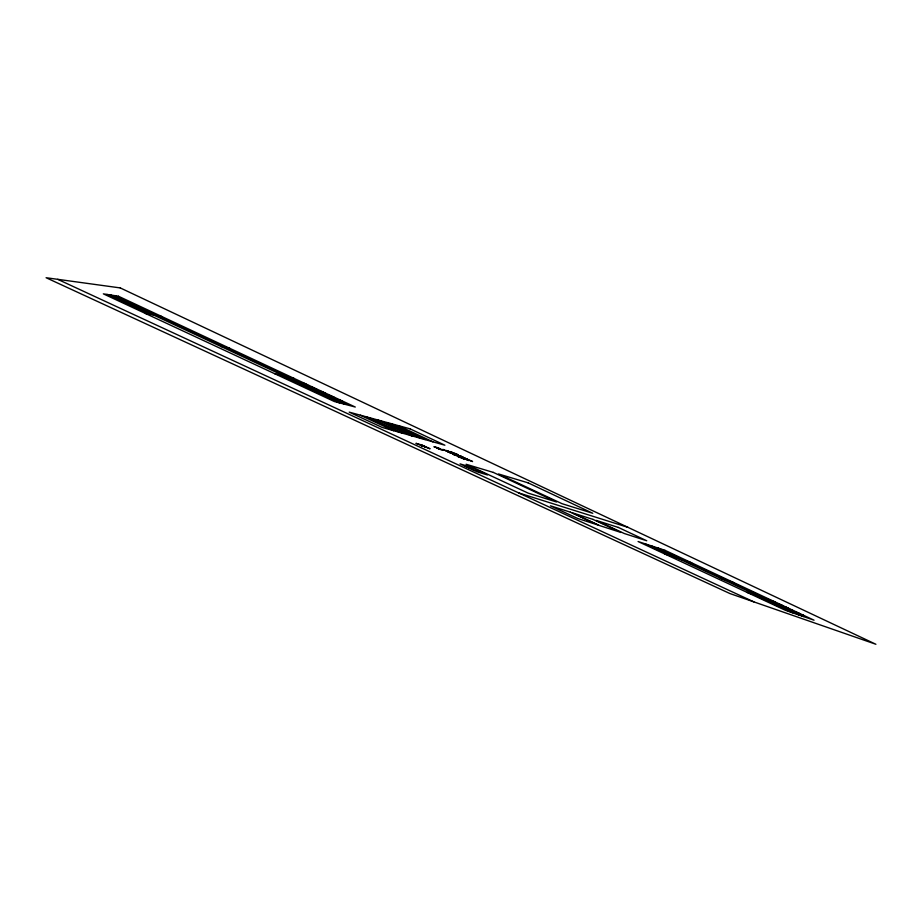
<?xml version="1.0" encoding="UTF-8"?>
<svg xmlns="http://www.w3.org/2000/svg" width="922" height="922" viewBox="0 0 922 922"><rect width="100%" height="100%" fill="white"/><g stroke="black" fill="none" stroke-linecap="round" stroke-linejoin="round"><path stroke-width="1.38" d="M462.856 457.058L459.559 455.699L462.879 457.024M467.754 459.352L464.458 457.992L467.777 459.317M468.295 459.94L465.011 458.58L468.318 459.905M468.86 460.516L465.483 459.11L468.86 460.481M436.717 447.596L440.532 449.498L436.982 447.585M447.112 451.123L450.512 452.564M454.534 453.278L457.957 454.753L454.581 453.359M452.011 453.417L455.399 454.857L451.999 453.44M450.443 452.587L447.124 451.181M455.917 455.468L452.644 454.097L455.975 455.445M468.641 467.661L470.508 468.457L468.699 467.742M145.411 313.468L161.661 316.453M440.451 449.533L437.305 448.115M436.705 447.504L439.794 448.91M220.669 346.349L229.832 348.355M303.154 383.126L304.076 383.414M320.96 391.458L322.412 391.977M471.972 468.998L473.389 469.586L471.995 469.044M274.698 373.71L294.268 378.504M303.177 383.183L304.03 383.437M312.95 387.62L311.786 387.228L316.765 389.338L315.347 388.784M320.96 391.504L321.928 391.804M323.76 392.841L325.178 393.302L322.239 391.931M476.351 470.001L477.561 470.566L476.34 470.036M334.087 397.44L329.373 395.457L329.926 395.711M332.658 396.99L333.43 397.175L330.998 396.034M330.491 396.714L332.45 397.209L327.552 395.469L339.135 400.551L333.534 397.958L336.899 399.549L336 399.295M334.202 397.509L333.153 397.232M339.169 399.906C335.516 398.535 344.574 402.28 341.428 401.093M330.064 395.63L330.675 395.861M437.466 447.988L439.183 448.484M438.019 448.576L439.725 449.072M518.648 492.901L627.974 527.349M420.42 445.049L421.319 445.476L420.432 445.096M664.532 553.88L691.673 562.835M720.278 578.117L734.292 582.819M746.935 592.339L775.045 601.916M780.392 604.682L778.963 604.152L780.98 605.143M781.706 605.362L782.467 605.662L780.243 604.648M785.982 607.31L784.322 606.699L788.275 608.37L785.267 607.068M791.883 610.064L790.35 609.488L792.839 610.641M792.517 610.491L793.519 610.871L791.664 609.984M797.461 612.681L795.928 612.139M796.262 612.761L800.077 614.467L791.341 610.71L798.36 613.752L797.219 613.349M802.843 615.216L801.183 614.605L804.433 616.011L802.405 615.066M323.576 393.625L324.256 393.809L314.379 389.234L326.515 394.432L316.834 390.329M798.083 613.142L799.351 613.579L797.242 612.611M803.523 615.666L801.725 614.824M424.374 446.628L424.627 446.732M57.694 279.32L753.827 601.859M304.375 383.575L307.729 385.119L303.545 383.379M360.306 415.211L393.659 430.724M114.535 295.605L289.254 377.271M644.639 543.669L671.181 556.07M753.827 594.69L792.54 612.773M379.772 420.547L413.771 436.417M110.744 295.017L344.655 404.228M377.847 420.029L411.765 435.864M107.01 294.429L149.376 314.195M279.481 374.874L339.457 402.856M368.95 417.608L402.591 433.282M366.172 416.779L399.733 432.418M398.327 425.641L432.914 441.845M658.031 548.048L767.888 599.473M390.79 423.532L425.146 439.61M321.363 391.712L323.956 392.887M651.289 545.847L799.616 615.216M386.929 422.541L421.147 438.538M341.762 401.116L338.754 399.802M458.545 455.364L455.157 453.889L458.522 455.364M463.443 457.658L460.066 456.194L463.42 457.658M463.997 458.246L460.62 456.828L463.997 458.211M465.103 459.41L461.749 458.015L465.068 459.352M776.658 603.368L775.69 603.391L784.38 606.987L776.658 603.368M442.848 449.44L446.213 450.893L442.883 449.452M446.513 450.512L449.901 451.953L446.513 450.512M450.224 451.584L453.624 453.036L450.224 451.584M447.746 451.734L451.112 453.175L447.792 451.745M450.835 452.195L454.223 453.647L450.835 452.195M451.434 452.806L454.811 454.258L451.526 452.829M455.745 454.5L459.121 455.941L455.837 454.511M456.332 455.099L459.698 456.54L456.425 455.111M456.909 455.699L460.239 457.151L457.001 455.71M457.485 456.286L460.816 457.704L457.577 456.309M783.158 606.814L792.62 610.848L783.193 606.814M461.207 457.381L464.481 458.741L461.207 457.381M469.286 460.17L472.583 461.553L469.379 460.193M120.252 287.918L46.1 277.729L729.994 593.584L875.9 644.271L120.252 287.918M118.396 296.216L103.333 293.853L334.34 401.508L355.281 407.04L118.396 296.216M464.642 465.622L466.474 466.44L464.642 465.622M465.322 466.129L467.177 466.912L465.391 466.14M478.553 471.211L480.362 471.972L478.622 471.234M471.349 468.514L472.594 469.021L471.419 468.526M307.337 385.465L304.594 384.313L313.607 388.393L301.517 382.734L307.337 385.465M479.382 471.326L480.489 471.776L479.417 471.338M423.325 445.902L424.812 446.582L423.325 445.902M409.944 428.799L349.196 412.122L382.204 427.439L444.9 445.211L409.944 428.799M437.708 447.792L433.928 446.697L443.09 450.305L437.708 447.792M422.276 445.165L415.926 443.321L430.09 448.795L422.276 445.165M493.282 472.398L466.106 464.25L528.122 493.109L556.565 501.983L493.282 472.398M527.995 482.805L498.502 473.966L561.994 503.677L592.777 513.277L527.995 482.805M470.347 466.993L460.043 463.881L476.997 471.753L487.438 474.945L470.347 466.993M570.384 512.159L550.434 505.809L577.737 518.487L598.021 525.033L570.384 512.159M592.996 519.397L572.055 512.724L599.715 525.609L621.002 532.478L592.996 519.397M618.351 527.442L596.234 520.4L624.298 533.515L646.748 540.765L618.351 527.442M664.866 550.273L638.082 541.525L785.556 610.364L814.045 620.195L664.866 550.273M421.561 445.752L422.23 446.041L421.585 445.764M787.353 609.142L779.528 605.477A65.497 3.607 22 0 1 768.764 600.049A51.92 2.847 22 0 0 778.306 605.005A99.173 5.509 21.9 0 0 786.892 609.027A51.839 2.824 22 0 0 803.938 616.518A65.393 3.584 22 0 1 787.353 609.142M323.368 393.878L311.198 388.197A79.914 5.763 23.3 0 1 291.755 378.642A63.353 4.506 23.3 0 0 309.988 387.759A120.897 8.943 23.3 0 0 323.357 394.005A63.145 4.483 23.3 0 0 346.58 404.262A79.638 5.728 23.3 0 1 323.368 393.878"/></g></svg>
